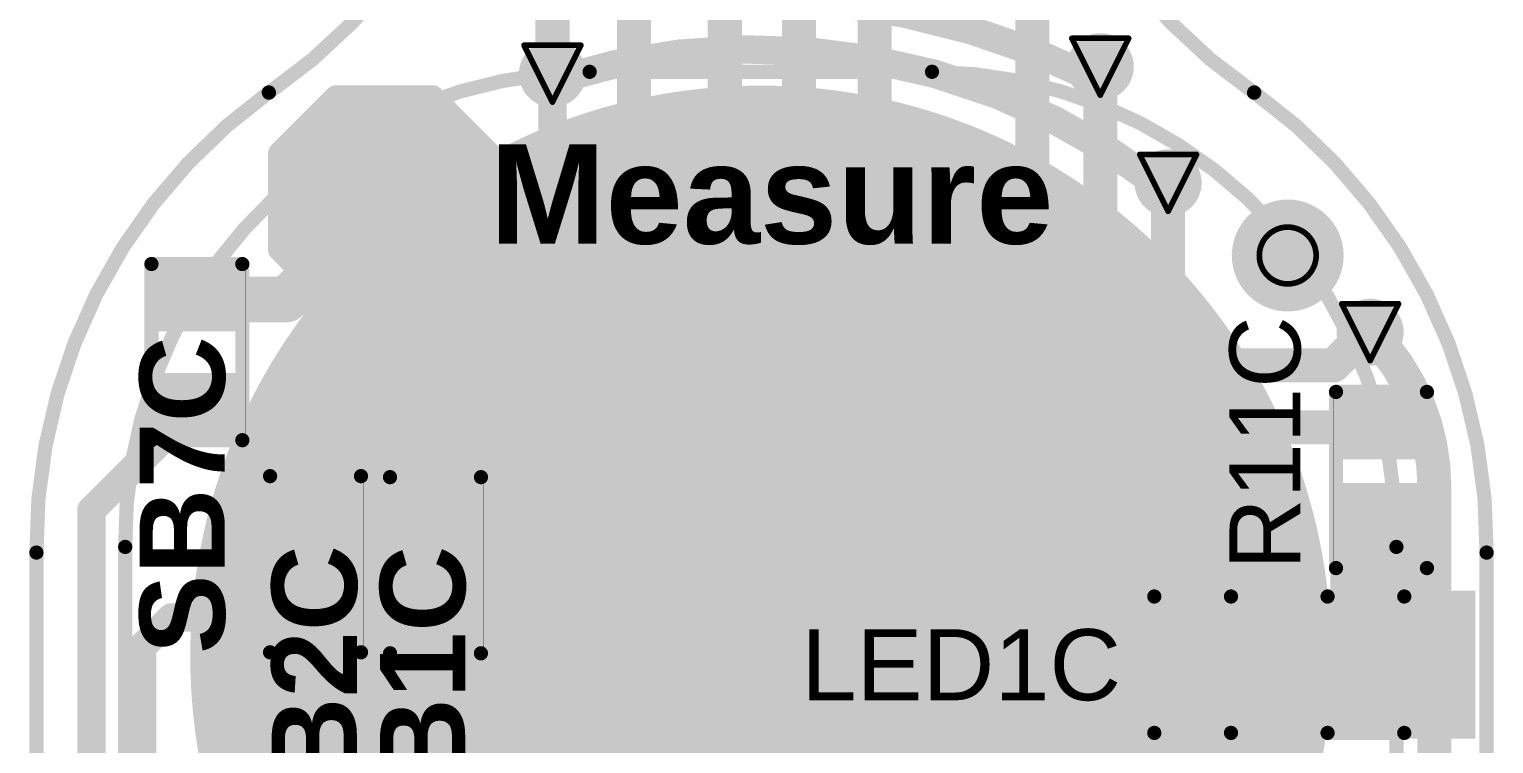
# Model space of a CAD drawing. Header units: inches. Extents: x -4.2 to 12.6, y -6.1 to 3.
# Drawn here: x -2.052 to -1.537, y -4.491 to -4.239 of the extents above; entities that cross this region are included whole.
import ezdxf

# ---------------------------------------------------------------- set-up
doc = ezdxf.new("R2010")
doc.units = ezdxf.units.IN
doc.header["$MEASUREMENT"] = 0
for name, color, linetype in [('Board Outline', 216, 'Continuous'), ('Bottom Layer', 5, 'Continuous'), ('Bottom Overlay', 54, 'Continuous'), ('Bottom Paste', 16, 'Continuous'), ('Drill Drawing', 1, 'Continuous'), ('Flex_Ribbon Bottom Coverlay', 6, 'Continuous'), ('Flex_Ribbon Top Overlay', 2, 'Continuous'), ('Pad Holes', 156, 'Continuous'), ('Top Layer', 1, 'Continuous'), ('Top Paste', 8, 'Continuous'), ('Top Solder', 216, 'Continuous'), ('Via Holes', 16, 'Continuous')]:
    doc.layers.add(name, color=color, linetype=linetype)
doc.styles.add('Arial', font='', dxfattribs={"height": 0.2})
doc.styles.add('Arial_Bold', font='', dxfattribs={"height": 0.2})
doc.styles.get('Arial').set_extended_font_data('Arial')
doc.styles.get('Arial_Bold').set_extended_font_data('Arial', bold=True)

# ---------------------------------------------------------------- blocks, each defined once
blk = doc.blocks.new('S______B______0402_61')
at = {"layer": 'Top Layer'}
for points in [[(-0.0275, -0.0125), (-0.0275, 0.0125), (-0.0095, 0.0125), (-0.0095, -0.0125)], [(0.0095, -0.0125), (0.0095, 0.0125), (0.0275, 0.0125), (0.0275, -0.0125)]]:
    blk.add_hatch(color=1, dxfattribs=at).paths.add_polyline_path(points)
at = {"layer": 'Top Paste'}
for points in [[(-0.0275, -0.0125), (-0.0275, 0.0125), (-0.0095, 0.0125), (-0.0095, -0.0125)], [(0.0095, -0.0125), (0.0095, 0.0125), (0.0275, 0.0125), (0.0275, -0.0125)]]:
    blk.add_hatch(color=8, dxfattribs=at).paths.add_polyline_path(points)
at = {"layer": 'Top Solder'}
for points in [[(-0.02967, -0.01467), (-0.02967, 0.01467), (-0.00733, 0.01467), (-0.00733, -0.01467)], [(-0.02967, -0.01467), (-0.02967, 0.01467), (-0.00733, 0.01467), (-0.00733, -0.01467)], [(0.00733, -0.01467), (0.00733, 0.01467), (0.02967, 0.01467), (0.02967, -0.01467)], [(0.00733, -0.01467), (0.00733, 0.01467), (0.02967, 0.01467), (0.02967, -0.01467)]]:
    blk.add_hatch(color=216, dxfattribs=at).paths.add_polyline_path(points)
at = {"layer": 'Flex_Ribbon Top Overlay'}
for points in [[(-0.031, 0.016, 0.005, 0.005, 0), (-0.031, -0.016, 0.005, 0.005, 0)], [(-0.031, 0.016, 0.005, 0.005, 0), (0.031, 0.016, 0.005, 0.005, 0)], [(0.031, 0.016, 0.005, 0.005, 0), (0.031, -0.016, 0.005, 0.005, 0)], [(-0.031, -0.016, 0.005, 0.005, 0), (0.031, -0.016, 0.005, 0.005, 0)], [(-0.032, -0.017, 0.000127, 0.000127, 0), (0.032, -0.017, 0.000127, 0.000127, 0)]]:
    blk.add_lwpolyline(points, format="xyseb", dxfattribs=at)
for points in [[(-0.03225, 0.016, 0.0025, 0.0025, 1), (-0.02975, 0.016, 0.0025, 0.0025, 1)], [(-0.03225, 0.016, 0.0025, 0.0025, 1), (-0.02975, 0.016, 0.0025, 0.0025, 1)], [(0.02975, 0.016, 0.0025, 0.0025, 1), (0.03225, 0.016, 0.0025, 0.0025, 1)], [(0.02975, 0.016, 0.0025, 0.0025, 1), (0.03225, 0.016, 0.0025, 0.0025, 1)], [(-0.03225, -0.016, 0.0025, 0.0025, 1), (-0.02975, -0.016, 0.0025, 0.0025, 1)], [(-0.03225, -0.016, 0.0025, 0.0025, 1), (-0.02975, -0.016, 0.0025, 0.0025, 1)], [(0.02975, -0.016, 0.0025, 0.0025, 1), (0.03225, -0.016, 0.0025, 0.0025, 1)], [(0.02975, -0.016, 0.0025, 0.0025, 1), (0.03225, -0.016, 0.0025, 0.0025, 1)], [(-0.03203, -0.017, 0.0000635, 0.0000635, 1), (-0.03197, -0.017, 0.0000635, 0.0000635, 1)], [(0.03197, -0.017, 0.0000635, 0.0000635, 1), (0.03203, -0.017, 0.0000635, 0.0000635, 1)]]:
    blk.add_lwpolyline(points, format="xyseb", close=True, dxfattribs=at)
blk = doc.blocks.new('S______B______0402_96')
at = {"layer": 'Top Layer'}
for points in [[(-0.0275, -0.0125), (-0.0275, 0.0125), (-0.0095, 0.0125), (-0.0095, -0.0125)], [(0.0095, -0.0125), (0.0095, 0.0125), (0.0275, 0.0125), (0.0275, -0.0125)]]:
    blk.add_hatch(color=1, dxfattribs=at).paths.add_polyline_path(points)
at = {"layer": 'Top Paste'}
for points in [[(-0.0275, -0.0125), (-0.0275, 0.0125), (-0.0095, 0.0125), (-0.0095, -0.0125)], [(0.0095, -0.0125), (0.0095, 0.0125), (0.0275, 0.0125), (0.0275, -0.0125)]]:
    blk.add_hatch(color=8, dxfattribs=at).paths.add_polyline_path(points)
at = {"layer": 'Top Solder'}
for points in [[(-0.02967, -0.01467), (-0.02967, 0.01467), (-0.00733, 0.01467), (-0.00733, -0.01467)], [(-0.02967, -0.01467), (-0.02967, 0.01467), (-0.00733, 0.01467), (-0.00733, -0.01467)], [(0.00733, -0.01467), (0.00733, 0.01467), (0.02967, 0.01467), (0.02967, -0.01467)], [(0.00733, -0.01467), (0.00733, 0.01467), (0.02967, 0.01467), (0.02967, -0.01467)]]:
    blk.add_hatch(color=216, dxfattribs=at).paths.add_polyline_path(points)
at = {"layer": 'Flex_Ribbon Top Overlay'}
for points in [[(-0.031, 0.016, 0.005, 0.005, 0), (-0.031, -0.016, 0.005, 0.005, 0)], [(-0.031, 0.016, 0.005, 0.005, 0), (0.031, 0.016, 0.005, 0.005, 0)], [(0.031, 0.016, 0.005, 0.005, 0), (0.031, -0.016, 0.005, 0.005, 0)], [(-0.031, -0.016, 0.005, 0.005, 0), (0.031, -0.016, 0.005, 0.005, 0)], [(-0.032, -0.017, 0.000127, 0.000127, 0), (0.032, -0.017, 0.000127, 0.000127, 0)]]:
    blk.add_lwpolyline(points, format="xyseb", dxfattribs=at)
for points in [[(-0.03225, 0.016, 0.0025, 0.0025, 1), (-0.02975, 0.016, 0.0025, 0.0025, 1)], [(-0.03225, 0.016, 0.0025, 0.0025, 1), (-0.02975, 0.016, 0.0025, 0.0025, 1)], [(0.02975, 0.016, 0.0025, 0.0025, 1), (0.03225, 0.016, 0.0025, 0.0025, 1)], [(0.02975, 0.016, 0.0025, 0.0025, 1), (0.03225, 0.016, 0.0025, 0.0025, 1)], [(-0.03225, -0.016, 0.0025, 0.0025, 1), (-0.02975, -0.016, 0.0025, 0.0025, 1)], [(-0.03225, -0.016, 0.0025, 0.0025, 1), (-0.02975, -0.016, 0.0025, 0.0025, 1)], [(0.02975, -0.016, 0.0025, 0.0025, 1), (0.03225, -0.016, 0.0025, 0.0025, 1)], [(0.02975, -0.016, 0.0025, 0.0025, 1), (0.03225, -0.016, 0.0025, 0.0025, 1)], [(-0.03203, -0.017, 0.0000635, 0.0000635, 1), (-0.03197, -0.017, 0.0000635, 0.0000635, 1)], [(0.03197, -0.017, 0.0000635, 0.0000635, 1), (0.03203, -0.017, 0.0000635, 0.0000635, 1)]]:
    blk.add_lwpolyline(points, format="xyseb", close=True, dxfattribs=at)
blk = doc.blocks.new('S______B______0402_103')
at = {"layer": 'Top Layer'}
for points in [[(-0.0275, -0.0125), (-0.0275, 0.0125), (-0.0095, 0.0125), (-0.0095, -0.0125)], [(0.0095, -0.0125), (0.0095, 0.0125), (0.0275, 0.0125), (0.0275, -0.0125)]]:
    blk.add_hatch(color=1, dxfattribs=at).paths.add_polyline_path(points)
at = {"layer": 'Top Paste'}
for points in [[(-0.0275, -0.0125), (-0.0275, 0.0125), (-0.0095, 0.0125), (-0.0095, -0.0125)], [(0.0095, -0.0125), (0.0095, 0.0125), (0.0275, 0.0125), (0.0275, -0.0125)]]:
    blk.add_hatch(color=8, dxfattribs=at).paths.add_polyline_path(points)
at = {"layer": 'Top Solder'}
for points in [[(-0.02967, -0.01467), (-0.02967, 0.01467), (-0.00733, 0.01467), (-0.00733, -0.01467)], [(-0.02967, -0.01467), (-0.02967, 0.01467), (-0.00733, 0.01467), (-0.00733, -0.01467)], [(0.00733, -0.01467), (0.00733, 0.01467), (0.02967, 0.01467), (0.02967, -0.01467)], [(0.00733, -0.01467), (0.00733, 0.01467), (0.02967, 0.01467), (0.02967, -0.01467)]]:
    blk.add_hatch(color=216, dxfattribs=at).paths.add_polyline_path(points)
at = {"layer": 'Flex_Ribbon Top Overlay'}
for points in [[(-0.031, 0.016, 0.005, 0.005, 0), (-0.031, -0.016, 0.005, 0.005, 0)], [(-0.031, 0.016, 0.005, 0.005, 0), (0.031, 0.016, 0.005, 0.005, 0)], [(0.031, 0.016, 0.005, 0.005, 0), (0.031, -0.016, 0.005, 0.005, 0)], [(-0.031, -0.016, 0.005, 0.005, 0), (0.031, -0.016, 0.005, 0.005, 0)], [(-0.032, -0.017, 0.000127, 0.000127, 0), (0.032, -0.017, 0.000127, 0.000127, 0)]]:
    blk.add_lwpolyline(points, format="xyseb", dxfattribs=at)
for points in [[(-0.03225, 0.016, 0.0025, 0.0025, 1), (-0.02975, 0.016, 0.0025, 0.0025, 1)], [(-0.03225, 0.016, 0.0025, 0.0025, 1), (-0.02975, 0.016, 0.0025, 0.0025, 1)], [(0.02975, 0.016, 0.0025, 0.0025, 1), (0.03225, 0.016, 0.0025, 0.0025, 1)], [(0.02975, 0.016, 0.0025, 0.0025, 1), (0.03225, 0.016, 0.0025, 0.0025, 1)], [(-0.03225, -0.016, 0.0025, 0.0025, 1), (-0.02975, -0.016, 0.0025, 0.0025, 1)], [(-0.03225, -0.016, 0.0025, 0.0025, 1), (-0.02975, -0.016, 0.0025, 0.0025, 1)], [(0.02975, -0.016, 0.0025, 0.0025, 1), (0.03225, -0.016, 0.0025, 0.0025, 1)], [(0.02975, -0.016, 0.0025, 0.0025, 1), (0.03225, -0.016, 0.0025, 0.0025, 1)], [(-0.03203, -0.017, 0.0000635, 0.0000635, 1), (-0.03197, -0.017, 0.0000635, 0.0000635, 1)], [(0.03197, -0.017, 0.0000635, 0.0000635, 1), (0.03203, -0.017, 0.0000635, 0.0000635, 1)]]:
    blk.add_lwpolyline(points, format="xyseb", close=True, dxfattribs=at)
blk = doc.blocks.new('R___0402_110')
at = {"layer": 'Top Layer'}
for points in [[(-0.0275, -0.0125), (-0.0275, 0.0125), (-0.0095, 0.0125), (-0.0095, -0.0125)], [(0.0095, -0.0125), (0.0095, 0.0125), (0.0275, 0.0125), (0.0275, -0.0125)]]:
    blk.add_hatch(color=1, dxfattribs=at).paths.add_polyline_path(points)
at = {"layer": 'Top Paste'}
for points in [[(-0.0275, -0.0125), (-0.0275, 0.0125), (-0.0095, 0.0125), (-0.0095, -0.0125)], [(0.0095, -0.0125), (0.0095, 0.0125), (0.0275, 0.0125), (0.0275, -0.0125)]]:
    blk.add_hatch(color=8, dxfattribs=at).paths.add_polyline_path(points)
at = {"layer": 'Top Solder'}
for points in [[(-0.02967, -0.01467), (-0.02967, 0.01467), (-0.00733, 0.01467), (-0.00733, -0.01467)], [(-0.02967, -0.01467), (-0.02967, 0.01467), (-0.00733, 0.01467), (-0.00733, -0.01467)], [(0.00733, -0.01467), (0.00733, 0.01467), (0.02967, 0.01467), (0.02967, -0.01467)], [(0.00733, -0.01467), (0.00733, 0.01467), (0.02967, 0.01467), (0.02967, -0.01467)]]:
    blk.add_hatch(color=216, dxfattribs=at).paths.add_polyline_path(points)
at = {"layer": 'Flex_Ribbon Top Overlay'}
for points in [[(-0.031, -0.016, 0.005, 0.005, 0), (-0.031, 0.016, 0.005, 0.005, 0)], [(0.031, 0.016, 0.005, 0.005, 0), (-0.031, 0.016, 0.005, 0.005, 0)], [(0.031, -0.016, 0.005, 0.005, 0), (0.031, 0.016, 0.005, 0.005, 0)], [(0.031, -0.016, 0.005, 0.005, 0), (-0.031, -0.016, 0.005, 0.005, 0)], [(0.032, -0.017, 0.000127, 0.000127, 0), (-0.032, -0.017, 0.000127, 0.000127, 0)]]:
    blk.add_lwpolyline(points, format="xyseb", dxfattribs=at)
for points in [[(-0.03225, 0.016, 0.0025, 0.0025, 1), (-0.02975, 0.016, 0.0025, 0.0025, 1)], [(-0.03225, 0.016, 0.0025, 0.0025, 1), (-0.02975, 0.016, 0.0025, 0.0025, 1)], [(0.02975, 0.016, 0.0025, 0.0025, 1), (0.03225, 0.016, 0.0025, 0.0025, 1)], [(0.02975, 0.016, 0.0025, 0.0025, 1), (0.03225, 0.016, 0.0025, 0.0025, 1)], [(-0.03225, -0.016, 0.0025, 0.0025, 1), (-0.02975, -0.016, 0.0025, 0.0025, 1)], [(-0.03225, -0.016, 0.0025, 0.0025, 1), (-0.02975, -0.016, 0.0025, 0.0025, 1)], [(0.02975, -0.016, 0.0025, 0.0025, 1), (0.03225, -0.016, 0.0025, 0.0025, 1)], [(0.02975, -0.016, 0.0025, 0.0025, 1), (0.03225, -0.016, 0.0025, 0.0025, 1)], [(-0.03203, -0.017, 0.0000635, 0.0000635, 1), (-0.03197, -0.017, 0.0000635, 0.0000635, 1)], [(0.03197, -0.017, 0.0000635, 0.0000635, 1), (0.03203, -0.017, 0.0000635, 0.0000635, 1)]]:
    blk.add_lwpolyline(points, format="xyseb", close=True, dxfattribs=at)
blk = doc.blocks.new('T__________187')
at = {"layer": 'Top Layer'}
blk.add_hatch(color=1, dxfattribs=at).paths.add_polyline_path([(0.015, 0.03), (-0.015, 0.03), (-0.03, 0.015), (-0.03, -0.015), (-0.015, -0.03), (0.015, -0.03), (0.03, -0.015), (0.03, 0.015)])
at = {"layer": 'Top Paste'}
blk.add_hatch(color=8, dxfattribs=at).paths.add_polyline_path([(0.015, 0.03), (-0.015, 0.03), (-0.03, 0.015), (-0.03, -0.015), (-0.015, -0.03), (0.015, -0.03), (0.03, -0.015), (0.03, 0.015)])
at = {"layer": 'Top Solder'}
blk.add_hatch(color=216, dxfattribs=at).paths.add_polyline_path([(0.017, 0.034), (-0.017, 0.034), (-0.034, 0.017), (-0.034, -0.017), (-0.017, -0.034), (0.017, -0.034), (0.034, -0.017), (0.034, 0.017)])
blk.add_hatch(color=216, dxfattribs=at).paths.add_polyline_path([(0.017, 0.034), (-0.017, 0.034), (-0.034, 0.017), (-0.034, -0.017), (-0.017, -0.034), (0.017, -0.034), (0.034, -0.017), (0.034, 0.017)])
at = {"layer": 'Flex_Ribbon Top Overlay'}
for points in [[(-0.017, 0.037, 0.00787, 0.00787, 0), (-0.037, 0.017, 0.00787, 0.00787, 0)], [(0.017, 0.037, 0.00787, 0.00787, 0), (-0.017, 0.037, 0.00787, 0.00787, 0)], [(0.017, 0.037, 0.00787, 0.00787, 0), (-0.017, 0.037, 0.00787, 0.00787, 0)], [(0.037, 0.017, 0.00787, 0.00787, 0), (0.017, 0.037, 0.00787, 0.00787, 0)], [(-0.037, 0.017, 0.00787, 0.00787, 0), (-0.037, -0.017, 0.00787, 0.00787, 0)], [(0.037, 0.017, 0.00787, 0.00787, 0), (0.037, -0.017, 0.00787, 0.00787, 0)], [(-0.017, -0.037, 0.00787, 0.00787, 0), (-0.037, -0.017, 0.00787, 0.00787, 0)], [(0.037, -0.017, 0.00787, 0.00787, 0), (0.017, -0.037, 0.00787, 0.00787, 0)], [(0.017, -0.037, 0.00787, 0.00787, 0), (-0.017, -0.037, 0.00787, 0.00787, 0)], [(0.017, -0.037, 0.00787, 0.00787, 0), (-0.017, -0.037, 0.00787, 0.00787, 0)]]:
    blk.add_lwpolyline(points, format="xyseb", dxfattribs=at)
for points in [[(-0.01897, 0.037, 0.00394, 0.00394, 1), (-0.01503, 0.037, 0.00394, 0.00394, 1)], [(-0.01897, 0.037, 0.00394, 0.00394, 1), (-0.01503, 0.037, 0.00394, 0.00394, 1)], [(-0.01897, 0.037, 0.00394, 0.00394, 1), (-0.01503, 0.037, 0.00394, 0.00394, 1)], [(0.01503, 0.037, 0.00394, 0.00394, 1), (0.01897, 0.037, 0.00394, 0.00394, 1)], [(0.01503, 0.037, 0.00394, 0.00394, 1), (0.01897, 0.037, 0.00394, 0.00394, 1)], [(0.01503, 0.037, 0.00394, 0.00394, 1), (0.01897, 0.037, 0.00394, 0.00394, 1)], [(-0.03897, 0.017, 0.00394, 0.00394, 1), (-0.03503, 0.017, 0.00394, 0.00394, 1)], [(-0.03897, 0.017, 0.00394, 0.00394, 1), (-0.03503, 0.017, 0.00394, 0.00394, 1)], [(0.03503, 0.017, 0.00394, 0.00394, 1), (0.03897, 0.017, 0.00394, 0.00394, 1)], [(0.03503, 0.017, 0.00394, 0.00394, 1), (0.03897, 0.017, 0.00394, 0.00394, 1)], [(-0.03897, -0.017, 0.00394, 0.00394, 1), (-0.03503, -0.017, 0.00394, 0.00394, 1)], [(-0.03897, -0.017, 0.00394, 0.00394, 1), (-0.03503, -0.017, 0.00394, 0.00394, 1)], [(0.03503, -0.017, 0.00394, 0.00394, 1), (0.03897, -0.017, 0.00394, 0.00394, 1)], [(0.03503, -0.017, 0.00394, 0.00394, 1), (0.03897, -0.017, 0.00394, 0.00394, 1)], [(-0.01897, -0.037, 0.00394, 0.00394, 1), (-0.01503, -0.037, 0.00394, 0.00394, 1)], [(-0.01897, -0.037, 0.00394, 0.00394, 1), (-0.01503, -0.037, 0.00394, 0.00394, 1)], [(-0.01897, -0.037, 0.00394, 0.00394, 1), (-0.01503, -0.037, 0.00394, 0.00394, 1)], [(0.01503, -0.037, 0.00394, 0.00394, 1), (0.01897, -0.037, 0.00394, 0.00394, 1)], [(0.01503, -0.037, 0.00394, 0.00394, 1), (0.01897, -0.037, 0.00394, 0.00394, 1)], [(0.01503, -0.037, 0.00394, 0.00394, 1), (0.01897, -0.037, 0.00394, 0.00394, 1)]]:
    blk.add_lwpolyline(points, format="xyseb", close=True, dxfattribs=at)
blk = doc.blocks.new('_EMG________B_201')
at = {"layer": 'Bottom Layer'}
h = blk.add_hatch(color=5, dxfattribs=at)
edge = h.paths.add_edge_path()
edge.add_arc((0, 0.3932), 0.19685, 0, 360)
at = {"layer": 'Bottom Paste'}
h = blk.add_hatch(color=16, dxfattribs=at)
edge = h.paths.add_edge_path()
edge.add_arc((0, 0.3932), 0.19685, 0, 360)
at = {"layer": 'Flex_Ribbon Bottom Coverlay'}
h = blk.add_hatch(color=6, dxfattribs=at)
edge = h.paths.add_edge_path()
edge.add_arc((0, 0.3932), 0.20085, 0, 360)
h = blk.add_hatch(color=6, dxfattribs=at)
edge = h.paths.add_edge_path()
edge.add_arc((0, 0.3932), 0.20085, 0, 360)
at = {"layer": 'Bottom Overlay'}
for points in [[(-0.22375, 0.43172, 0.005, 0.005, -0.414214), (-0.06026, 0.59892, 0.005, 0.005, 0)], [(-0.06026, 0.59892, 0.005, 0.005, 0), (0.06026, 0.59892, 0.005, 0.005, 0)], [(0.06026, 0.59892, 0.005, 0.005, -0.414214), (0.22375, 0.43172, 0.005, 0.005, 0)], [(-0.22375, -0.43172, 0.005, 0.005, 0), (-0.22375, 0.43172, 0.005, 0.005, 0)], [(0.22375, -0.43172, 0.005, 0.005, 0), (0.22375, 0.43172, 0.005, 0.005, 0)]]:
    blk.add_lwpolyline(points, format="xyseb", dxfattribs=at)
for points in [[(-0.06151, 0.59892, 0.0025, 0.0025, 1), (-0.05901, 0.59892, 0.0025, 0.0025, 1)], [(-0.06151, 0.59892, 0.0025, 0.0025, 1), (-0.05901, 0.59892, 0.0025, 0.0025, 1)], [(0.05901, 0.59892, 0.0025, 0.0025, 1), (0.06151, 0.59892, 0.0025, 0.0025, 1)], [(0.05901, 0.59892, 0.0025, 0.0025, 1), (0.06151, 0.59892, 0.0025, 0.0025, 1)], [(-0.225, 0.43172, 0.0025, 0.0025, 1), (-0.2225, 0.43172, 0.0025, 0.0025, 1)], [(-0.225, 0.43172, 0.0025, 0.0025, 1), (-0.2225, 0.43172, 0.0025, 0.0025, 1)], [(0.2225, 0.43172, 0.0025, 0.0025, 1), (0.225, 0.43172, 0.0025, 0.0025, 1)], [(0.2225, 0.43172, 0.0025, 0.0025, 1), (0.225, 0.43172, 0.0025, 0.0025, 1)]]:
    blk.add_lwpolyline(points, format="xyseb", close=True, dxfattribs=at)
blk = doc.blocks.new('LED_0603_208')
at = {"layer": 'Flex_Ribbon Top Overlay'}
blk.add_hatch(color=2, dxfattribs=at).paths.add_polyline_path([(0.044, -0.026), (0.069, -0.026), (0.069, 0.026), (0.044, 0.026)])
at = {"layer": 'Top Layer'}
for points in [[(-0.03937, 0.01969), (-0.01969, 0.01969), (-0.01969, -0.01969), (-0.03937, -0.01969)], [(0.01969, 0.01969), (0.03937, 0.01969), (0.03937, -0.01969), (0.01969, -0.01969)]]:
    blk.add_hatch(color=1, dxfattribs=at).paths.add_polyline_path(points)
at = {"layer": 'Top Paste'}
for points in [[(-0.03937, 0.01969), (-0.01969, 0.01969), (-0.01969, -0.01969), (-0.03937, -0.01969)], [(0.01969, 0.01969), (0.03937, 0.01969), (0.03937, -0.01969), (0.01969, -0.01969)]]:
    blk.add_hatch(color=8, dxfattribs=at).paths.add_polyline_path(points)
at = {"layer": 'Top Solder'}
for points in [[(-0.04337, 0.02369), (-0.01569, 0.02369), (-0.01569, -0.02369), (-0.04337, -0.02369)], [(-0.04337, 0.02369), (-0.01569, 0.02369), (-0.01569, -0.02369), (-0.04337, -0.02369)], [(0.01569, 0.02369), (0.04337, 0.02369), (0.04337, -0.02369), (0.01569, -0.02369)], [(0.01569, 0.02369), (0.04337, 0.02369), (0.04337, -0.02369), (0.01569, -0.02369)]]:
    blk.add_hatch(color=216, dxfattribs=at).paths.add_polyline_path(points)
at = {"layer": 'Flex_Ribbon Top Overlay'}
for points in [[(-0.044, 0.024, 0.005, 0.005, 0), (-0.017, 0.024, 0.005, 0.005, 0)], [(-0.044, -0.024, 0.005, 0.005, 0), (-0.044, 0.024, 0.005, 0.005, 0)], [(0.017, 0.024, 0.005, 0.005, 0), (0.044, 0.024, 0.005, 0.005, 0)], [(0.044, -0.024, 0.005, 0.005, 0), (0.044, 0.024, 0.005, 0.005, 0)], [(-0.044, -0.024, 0.005, 0.005, 0), (-0.017, -0.024, 0.005, 0.005, 0)], [(0.017, -0.024, 0.005, 0.005, 0), (0.044, -0.024, 0.005, 0.005, 0)]]:
    blk.add_lwpolyline(points, format="xyseb", dxfattribs=at)
for points in [[(-0.04525, 0.024, 0.0025, 0.0025, 1), (-0.04275, 0.024, 0.0025, 0.0025, 1)], [(-0.04525, 0.024, 0.0025, 0.0025, 1), (-0.04275, 0.024, 0.0025, 0.0025, 1)], [(-0.01825, 0.024, 0.0025, 0.0025, 1), (-0.01575, 0.024, 0.0025, 0.0025, 1)], [(0.01575, 0.024, 0.0025, 0.0025, 1), (0.01825, 0.024, 0.0025, 0.0025, 1)], [(0.04275, 0.024, 0.0025, 0.0025, 1), (0.04525, 0.024, 0.0025, 0.0025, 1)], [(0.04275, 0.024, 0.0025, 0.0025, 1), (0.04525, 0.024, 0.0025, 0.0025, 1)], [(-0.04525, -0.024, 0.0025, 0.0025, 1), (-0.04275, -0.024, 0.0025, 0.0025, 1)], [(-0.04525, -0.024, 0.0025, 0.0025, 1), (-0.04275, -0.024, 0.0025, 0.0025, 1)], [(-0.01825, -0.024, 0.0025, 0.0025, 1), (-0.01575, -0.024, 0.0025, 0.0025, 1)], [(0.01575, -0.024, 0.0025, 0.0025, 1), (0.01825, -0.024, 0.0025, 0.0025, 1)], [(0.04275, -0.024, 0.0025, 0.0025, 1), (0.04525, -0.024, 0.0025, 0.0025, 1)], [(0.04275, -0.024, 0.0025, 0.0025, 1), (0.04525, -0.024, 0.0025, 0.0025, 1)]]:
    blk.add_lwpolyline(points, format="xyseb", close=True, dxfattribs=at)

msp = doc.modelspace()

# ---------------------------------------------------------------- hatches: boundary and pattern name
at = {"layer": 'Bottom Layer'}
h = msp.add_hatch(color=5, dxfattribs=at)
edge = h.paths.add_edge_path()
edge.add_arc((-1.67512, -4.25235), 0.01181, 0, 360)
h = msp.add_hatch(color=5, dxfattribs=at)
edge = h.paths.add_edge_path()
edge.add_arc((-1.86796, -4.25479), 0.01181, 0, 360)
h = msp.add_hatch(color=5, dxfattribs=at)
edge = h.paths.add_edge_path()
edge.add_arc((-1.65124, -4.29323), 0.01181, 0, 360)
h = msp.add_hatch(color=5, dxfattribs=at)
edge = h.paths.add_edge_path()
edge.add_arc((-1.58013, -4.34578), 0.01181, 0, 360)
at = {"layer": 'Flex_Ribbon Bottom Coverlay'}
h = msp.add_hatch(color=6, dxfattribs=at)
edge = h.paths.add_edge_path()
edge.add_arc((-1.60913, -4.31878), 0.004, 0, 360)
h = msp.add_hatch(color=6, dxfattribs=at)
edge = h.paths.add_edge_path()
edge.add_arc((-1.60913, -4.31878), 0.004, 0, 360)
at = {"layer": 'Pad Holes'}
h = msp.add_hatch(color=7, dxfattribs=at)
edge = h.paths.add_edge_path()
edge.add_arc((-1.60913, -4.31878), 0.01969, 0, 360)
at = {"layer": 'Top Layer'}
h = msp.add_hatch(color=1, dxfattribs=at)
edge = h.paths.add_edge_path()
edge.add_arc((-1.67512, -4.25235), 0.01181, 0, 360)
h = msp.add_hatch(color=1, dxfattribs=at)
edge = h.paths.add_edge_path()
edge.add_arc((-1.86796, -4.25479), 0.01181, 0, 360)
h = msp.add_hatch(color=1, dxfattribs=at)
edge = h.paths.add_edge_path()
edge.add_arc((-1.65124, -4.29323), 0.01181, 0, 360)
h = msp.add_hatch(color=1, dxfattribs=at)
edge = h.paths.add_edge_path()
edge.add_arc((-1.58013, -4.34578), 0.01181, 0, 360)
for points in [[(-1.96386, -4.41828), (-1.89663, -4.41828), (-1.89663, -4.39992), (-1.96386, -4.39992)], [(-1.59411, -4.48678), (-1.56311, -4.48678), (-1.56311, -4.39878), (-1.59411, -4.39878)], [(-1.66513, -4.58478), (-1.63113, -4.58478), (-1.63113, -4.44278), (-1.66513, -4.44278)]]:
    msp.add_hatch(color=1, dxfattribs=at).paths.add_polyline_path(points)
at = {"layer": 'Top Solder'}
h = msp.add_hatch(color=216, dxfattribs=at)
edge = h.paths.add_edge_path()
edge.add_arc((-1.60913, -4.31878), 0.004, 0, 360)
h = msp.add_hatch(color=216, dxfattribs=at)
edge = h.paths.add_edge_path()
edge.add_arc((-1.60913, -4.31878), 0.004, 0, 360)
at = {"layer": 'Via Holes'}
h = msp.add_hatch(color=7, dxfattribs=at)
edge = h.paths.add_edge_path()
edge.add_arc((-1.67512, -4.25235), 0.00591, 0, 360)
h = msp.add_hatch(color=7, dxfattribs=at)
edge = h.paths.add_edge_path()
edge.add_arc((-1.86796, -4.25479), 0.00591, 0, 360)
h = msp.add_hatch(color=7, dxfattribs=at)
edge = h.paths.add_edge_path()
edge.add_arc((-1.65124, -4.29323), 0.00591, 0, 360)
h = msp.add_hatch(color=7, dxfattribs=at)
edge = h.paths.add_edge_path()
edge.add_arc((-1.58013, -4.34578), 0.00591, 0, 360)

# ---------------------------------------------------------------- linework, layer by layer
at = {"layer": 'Board Outline'}
for points in [[(-1.88238, -4.09701, 0.005, 0.005, -0.250069), (-1.96776, -4.26147, 0.005, 0.005, 0)], [(-1.62099, -4.26147, 0.005, 0.005, -0.250069), (-1.70637, -4.09701, 0.005, 0.005, 0)], [(-2.04961, -4.42332, 0.005, 0.005, -0.244175), (-1.96781, -4.26139, 0.005, 0.005, 0)], [(-1.62093, -4.26139, 0.005, 0.005, -0.244175), (-1.53913, -4.42333, 0.005, 0.005, 0)], [(-2.04962, -5.28378, 0.005, 0.005, 0), (-2.04961, -4.42332, 0.005, 0.005, 0)], [(-1.53913, -4.42332, 0.005, 0.005, 0), (-1.53913, -5.28379, 0.005, 0.005, 0)]]:
    msp.add_lwpolyline(points, format="xyseb", dxfattribs=at)
for points in [[(-1.96906, -4.26139, 0.0025, 0.0025, 1), (-1.96656, -4.26139, 0.0025, 0.0025, 1)], [(-1.96901, -4.26147, 0.0025, 0.0025, 1), (-1.96651, -4.26147, 0.0025, 0.0025, 1)], [(-1.62224, -4.26147, 0.0025, 0.0025, 1), (-1.61974, -4.26147, 0.0025, 0.0025, 1)], [(-1.62218, -4.26139, 0.0025, 0.0025, 1), (-1.61968, -4.26139, 0.0025, 0.0025, 1)], [(-2.05086, -4.42332, 0.0025, 0.0025, 1), (-2.04836, -4.42332, 0.0025, 0.0025, 1)], [(-2.05086, -4.42332, 0.0025, 0.0025, 1), (-2.04836, -4.42332, 0.0025, 0.0025, 1)], [(-1.54038, -4.42332, 0.0025, 0.0025, 1), (-1.53788, -4.42332, 0.0025, 0.0025, 1)], [(-1.54038, -4.42333, 0.0025, 0.0025, 1), (-1.53788, -4.42333, 0.0025, 0.0025, 1)]]:
    msp.add_lwpolyline(points, format="xyseb", close=True, dxfattribs=at)
at = {"layer": 'Bottom Layer'}
for points in [[(-1.83846, -4.23122, 0.01, 0.01, -0.153831), (-1.67667, -4.25681, 0.01, 0.01, 0)], [(-1.86749, -4.2572, 0.01, 0.01, -0.246288), (-1.65284, -4.2953, 0.01, 0.01, 0)], [(-1.58013, -4.34578, 0.012, 0.012, -0.198912), (-1.5575, -4.40042, 0.012, 0.012, 0)], [(-1.5575, -4.50369, 0.012, 0.012, 0), (-1.5575, -4.40042, 0.012, 0.012, 0)], [(-1.79462, -4.45985, 0.022, 0.022, 0), (-1.74869, -4.50578, 0.022, 0.022, 0)]]:
    msp.add_lwpolyline(points, format="xyseb", dxfattribs=at)
for points in [[(-1.86999, -4.2572, 0.005, 0.005, 1), (-1.86499, -4.2572, 0.005, 0.005, 1)], [(-1.67917, -4.25681, 0.005, 0.005, 1), (-1.67417, -4.25681, 0.005, 0.005, 1)], [(-1.65534, -4.2953, 0.005, 0.005, 1), (-1.65034, -4.2953, 0.005, 0.005, 1)], [(-1.58313, -4.34578, 0.006, 0.006, 1), (-1.57713, -4.34578, 0.006, 0.006, 1)], [(-1.5605, -4.40042, 0.006, 0.006, 1), (-1.5545, -4.40042, 0.006, 0.006, 1)], [(-1.5605, -4.40042, 0.006, 0.006, 1), (-1.5545, -4.40042, 0.006, 0.006, 1)], [(-1.80012, -4.45985, 0.011, 0.011, 1), (-1.78912, -4.45985, 0.011, 0.011, 1)]]:
    msp.add_lwpolyline(points, format="xyseb", close=True, dxfattribs=at)
at = {"layer": 'Drill Drawing'}
for points in [[(-1.68512, -4.24235, 0.002, 0.002, 0), (-1.66512, -4.24235, 0.002, 0.002, 0)], [(-1.68512, -4.24235, 0.002, 0.002, 0), (-1.67512, -4.26235, 0.002, 0.002, 0)], [(-1.67512, -4.26235, 0.002, 0.002, 0), (-1.66512, -4.24235, 0.002, 0.002, 0)], [(-1.87796, -4.24479, 0.002, 0.002, 0), (-1.85796, -4.24479, 0.002, 0.002, 0)], [(-1.87796, -4.24479, 0.002, 0.002, 0), (-1.86796, -4.26479, 0.002, 0.002, 0)], [(-1.86796, -4.26479, 0.002, 0.002, 0), (-1.85796, -4.24479, 0.002, 0.002, 0)], [(-1.66124, -4.28323, 0.002, 0.002, 0), (-1.64124, -4.28323, 0.002, 0.002, 0)], [(-1.66124, -4.28323, 0.002, 0.002, 0), (-1.65124, -4.30323, 0.002, 0.002, 0)], [(-1.65124, -4.30323, 0.002, 0.002, 0), (-1.64124, -4.28323, 0.002, 0.002, 0)], [(-1.59013, -4.33578, 0.002, 0.002, 0), (-1.57013, -4.33578, 0.002, 0.002, 0)], [(-1.59013, -4.33578, 0.002, 0.002, 0), (-1.58013, -4.35578, 0.002, 0.002, 0)], [(-1.58013, -4.35578, 0.002, 0.002, 0), (-1.57013, -4.33578, 0.002, 0.002, 0)]]:
    msp.add_lwpolyline(points, format="xyseb", dxfattribs=at)
for points in [[(-1.68562, -4.24235, 0.001, 0.001, 1), (-1.68462, -4.24235, 0.001, 0.001, 1)], [(-1.68562, -4.24235, 0.001, 0.001, 1), (-1.68462, -4.24235, 0.001, 0.001, 1)], [(-1.66562, -4.24235, 0.001, 0.001, 1), (-1.66462, -4.24235, 0.001, 0.001, 1)], [(-1.66562, -4.24235, 0.001, 0.001, 1), (-1.66462, -4.24235, 0.001, 0.001, 1)], [(-1.87846, -4.24479, 0.001, 0.001, 1), (-1.87746, -4.24479, 0.001, 0.001, 1)], [(-1.87846, -4.24479, 0.001, 0.001, 1), (-1.87746, -4.24479, 0.001, 0.001, 1)], [(-1.85846, -4.24479, 0.001, 0.001, 1), (-1.85746, -4.24479, 0.001, 0.001, 1)], [(-1.85846, -4.24479, 0.001, 0.001, 1), (-1.85746, -4.24479, 0.001, 0.001, 1)], [(-1.67562, -4.26235, 0.001, 0.001, 1), (-1.67462, -4.26235, 0.001, 0.001, 1)], [(-1.67562, -4.26235, 0.001, 0.001, 1), (-1.67462, -4.26235, 0.001, 0.001, 1)], [(-1.86846, -4.26479, 0.001, 0.001, 1), (-1.86746, -4.26479, 0.001, 0.001, 1)], [(-1.86846, -4.26479, 0.001, 0.001, 1), (-1.86746, -4.26479, 0.001, 0.001, 1)], [(-1.66174, -4.28323, 0.001, 0.001, 1), (-1.66074, -4.28323, 0.001, 0.001, 1)], [(-1.66174, -4.28323, 0.001, 0.001, 1), (-1.66074, -4.28323, 0.001, 0.001, 1)], [(-1.64174, -4.28323, 0.001, 0.001, 1), (-1.64074, -4.28323, 0.001, 0.001, 1)], [(-1.64174, -4.28323, 0.001, 0.001, 1), (-1.64074, -4.28323, 0.001, 0.001, 1)], [(-1.65174, -4.30323, 0.001, 0.001, 1), (-1.65074, -4.30323, 0.001, 0.001, 1)], [(-1.65174, -4.30323, 0.001, 0.001, 1), (-1.65074, -4.30323, 0.001, 0.001, 1)], [(-1.59913, -4.31878, 0.002, 0.002, 1), (-1.61913, -4.31878, 0.002, 0.002, 1)], [(-1.61963, -4.31878, 0.001, 0.001, 1), (-1.61863, -4.31878, 0.001, 0.001, 1)], [(-1.59963, -4.31878, 0.001, 0.001, 1), (-1.59863, -4.31878, 0.001, 0.001, 1)], [(-1.59063, -4.33578, 0.001, 0.001, 1), (-1.58963, -4.33578, 0.001, 0.001, 1)], [(-1.59063, -4.33578, 0.001, 0.001, 1), (-1.58963, -4.33578, 0.001, 0.001, 1)], [(-1.57063, -4.33578, 0.001, 0.001, 1), (-1.56963, -4.33578, 0.001, 0.001, 1)], [(-1.57063, -4.33578, 0.001, 0.001, 1), (-1.56963, -4.33578, 0.001, 0.001, 1)], [(-1.58063, -4.35578, 0.001, 0.001, 1), (-1.57963, -4.35578, 0.001, 0.001, 1)], [(-1.58063, -4.35578, 0.001, 0.001, 1), (-1.57963, -4.35578, 0.001, 0.001, 1)]]:
    msp.add_lwpolyline(points, format="xyseb", close=True, dxfattribs=at)
at = {"layer": 'Top Layer'}
for points in [[(-1.75456, -4.4667, 0.012, 0.012, 0), (-1.75456, -3.37222, 0.012, 0.012, 0)], [(-1.78121, -4.4619, 0.012, 0.012, 0), (-1.78121, -3.37234, 0.012, 0.012, 0)], [(-1.80728, -4.38707, 0.012, 0.012, 0), (-1.80728, -4.20288, 0.012, 0.012, 0)], [(-1.83924, -4.3728, 0.012, 0.012, 0), (-1.83924, -4.226, 0.012, 0.012, 0)], [(-1.69906, -4.3682, 0.012, 0.012, 0), (-1.69906, -4.22324, 0.012, 0.012, 0)], [(-1.86796, -4.25479, 0.012, 0.012, 0), (-1.86796, -4.23132, 0.012, 0.012, 0)], [(-1.67512, -4.3444, 0.012, 0.012, 0), (-1.67512, -4.25235, 0.012, 0.012, 0)], [(-1.86796, -4.28528, 0.01, 0.01, 0), (-1.86796, -4.25479, 0.01, 0.01, 0)], [(-1.86796, -4.28528, 0.01, 0.01, -0.414214), (-1.88136, -4.29868, 0.01, 0.01, 0)], [(-1.96163, -4.33428, 0.016, 0.016, 0), (-1.92713, -4.29978, 0.016, 0.016, 0)], [(-1.92713, -4.29978, 0.01, 0.01, 0), (-1.90213, -4.29868, 0.01, 0.01, 0)], [(-1.90213, -4.29868, 0.01, 0.01, 0), (-1.88136, -4.29868, 0.01, 0.01, 0)], [(-1.65124, -4.33971, 0.012, 0.012, 0), (-1.65124, -4.3022, 0.012, 0.012, 0)], [(-1.99313, -4.33428, 0.016, 0.016, 0), (-1.96163, -4.33428, 0.016, 0.016, 0)], [(-1.63349, -4.35745, 0.012, 0.012, -0.414214), (-1.65124, -4.33971, 0.012, 0.012, 0)], [(-1.64024, -4.37928, 0.012, 0.012, -0.414214), (-1.67512, -4.3444, 0.012, 0.012, 0)], [(-1.59297, -4.35745, 0.012, 0.012, 0), (-1.5813, -4.34578, 0.012, 0.012, 0)], [(-1.5813, -4.34578, 0.012, 0.012, 0), (-1.58013, -4.34578, 0.012, 0.012, 0)], [(-1.63349, -4.35745, 0.012, 0.012, 0), (-1.59297, -4.35745, 0.012, 0.012, 0)], [(-2.03024, -4.40839, 0.01, 0.01, 0), (-1.99313, -4.37128, 0.01, 0.01, 0)], [(-1.65061, -4.41665, 0.012, 0.012, -0.414214), (-1.69906, -4.3682, 0.012, 0.012, 0)], [(-1.83924, -4.3728, 0.012, 0.012, -0.414214), (-1.87594, -4.4095, 0.012, 0.012, 0)], [(-1.64024, -4.37928, 0.012, 0.012, 0), (-1.57613, -4.37928, 0.012, 0.012, 0)], [(-1.80728, -4.38707, 0.012, 0.012, -0.414214), (-1.86671, -4.4465, 0.012, 0.012, 0)], [(-2.03024, -4.95798, 0.01, 0.01, 0), (-2.03024, -4.40839, 0.01, 0.01, 0)], [(-1.91224, -4.4095, 0.012, 0.012, 0), (-1.87594, -4.4095, 0.012, 0.012, 0)], [(-1.65061, -4.41665, 0.012, 0.012, 0), (-1.64226, -4.41665, 0.012, 0.012, 0)], [(-1.64226, -4.41665, 0.012, 0.012, -0.414214), (-1.613, -4.44592, 0.012, 0.012, 0)], [(-2.01244, -4.45652, 0.01, 0.01, 0), (-2.00205, -4.44613, 0.01, 0.01, 0)], [(-2.00205, -4.44613, 0.01, 0.01, 0), (-1.95447, -4.44613, 0.01, 0.01, 0)], [(-1.91224, -4.4465, 0.012, 0.012, 0), (-1.86671, -4.4465, 0.012, 0.012, 0)], [(-1.613, -4.52792, 0.012, 0.012, 0), (-1.613, -4.44592, 0.012, 0.012, 0)], [(-2.01244, -4.58692, 0.01, 0.01, 0), (-2.01244, -4.45652, 0.01, 0.01, 0)], [(-1.78169, -4.4619, 0.012, 0.012, -0.414214), (-1.8276, -4.50782, 0.012, 0.012, 0)], [(-1.75531, -4.4667, 0.012, 0.012, -0.414214), (-1.82062, -4.532, 0.012, 0.012, 0)]]:
    msp.add_lwpolyline(points, format="xyseb", dxfattribs=at)
for points in [[(-1.67812, -4.25235, 0.006, 0.006, 1), (-1.67212, -4.25235, 0.006, 0.006, 1)], [(-1.87096, -4.25479, 0.006, 0.006, 1), (-1.86496, -4.25479, 0.006, 0.006, 1)], [(-1.87046, -4.25479, 0.005, 0.005, 1), (-1.86546, -4.25479, 0.005, 0.005, 1)], [(-1.87046, -4.28528, 0.005, 0.005, 1), (-1.86546, -4.28528, 0.005, 0.005, 1)], [(-1.87046, -4.28528, 0.005, 0.005, 1), (-1.86546, -4.28528, 0.005, 0.005, 1)], [(-1.93113, -4.29978, 0.008, 0.008, 1), (-1.92313, -4.29978, 0.008, 0.008, 1)], [(-1.90463, -4.29868, 0.005, 0.005, 1), (-1.89963, -4.29868, 0.005, 0.005, 1)], [(-1.90463, -4.29868, 0.005, 0.005, 1), (-1.89963, -4.29868, 0.005, 0.005, 1)], [(-1.88386, -4.29868, 0.005, 0.005, 1), (-1.87886, -4.29868, 0.005, 0.005, 1)], [(-1.88386, -4.29868, 0.005, 0.005, 1), (-1.87886, -4.29868, 0.005, 0.005, 1)], [(-1.92963, -4.29978, 0.005, 0.005, 1), (-1.92463, -4.29978, 0.005, 0.005, 1)], [(-1.65424, -4.3022, 0.006, 0.006, 1), (-1.64824, -4.3022, 0.006, 0.006, 1)], [(-1.99713, -4.33428, 0.008, 0.008, 1), (-1.98913, -4.33428, 0.008, 0.008, 1)], [(-1.96563, -4.33428, 0.008, 0.008, 1), (-1.95763, -4.33428, 0.008, 0.008, 1)], [(-1.96563, -4.33428, 0.008, 0.008, 1), (-1.95763, -4.33428, 0.008, 0.008, 1)], [(-1.65424, -4.33971, 0.006, 0.006, 1), (-1.64824, -4.33971, 0.006, 0.006, 1)], [(-1.65424, -4.33971, 0.006, 0.006, 1), (-1.64824, -4.33971, 0.006, 0.006, 1)], [(-1.67812, -4.3444, 0.006, 0.006, 1), (-1.67212, -4.3444, 0.006, 0.006, 1)], [(-1.67812, -4.3444, 0.006, 0.006, 1), (-1.67212, -4.3444, 0.006, 0.006, 1)], [(-1.5843, -4.34578, 0.006, 0.006, 1), (-1.5783, -4.34578, 0.006, 0.006, 1)], [(-1.5843, -4.34578, 0.006, 0.006, 1), (-1.5783, -4.34578, 0.006, 0.006, 1)], [(-1.58313, -4.34578, 0.006, 0.006, 1), (-1.57713, -4.34578, 0.006, 0.006, 1)], [(-1.63649, -4.35745, 0.006, 0.006, 1), (-1.63049, -4.35745, 0.006, 0.006, 1)], [(-1.63649, -4.35745, 0.006, 0.006, 1), (-1.63049, -4.35745, 0.006, 0.006, 1)], [(-1.59597, -4.35745, 0.006, 0.006, 1), (-1.58997, -4.35745, 0.006, 0.006, 1)], [(-1.59597, -4.35745, 0.006, 0.006, 1), (-1.58997, -4.35745, 0.006, 0.006, 1)], [(-1.99563, -4.37128, 0.005, 0.005, 1), (-1.99063, -4.37128, 0.005, 0.005, 1)], [(-1.70206, -4.3682, 0.006, 0.006, 1), (-1.69606, -4.3682, 0.006, 0.006, 1)], [(-1.70206, -4.3682, 0.006, 0.006, 1), (-1.69606, -4.3682, 0.006, 0.006, 1)], [(-1.84224, -4.3728, 0.006, 0.006, 1), (-1.83624, -4.3728, 0.006, 0.006, 1)], [(-1.84224, -4.3728, 0.006, 0.006, 1), (-1.83624, -4.3728, 0.006, 0.006, 1)], [(-1.64324, -4.37928, 0.006, 0.006, 1), (-1.63724, -4.37928, 0.006, 0.006, 1)], [(-1.64324, -4.37928, 0.006, 0.006, 1), (-1.63724, -4.37928, 0.006, 0.006, 1)], [(-1.57913, -4.37928, 0.006, 0.006, 1), (-1.57313, -4.37928, 0.006, 0.006, 1)], [(-1.81028, -4.38707, 0.006, 0.006, 1), (-1.80428, -4.38707, 0.006, 0.006, 1)], [(-1.81028, -4.38707, 0.006, 0.006, 1), (-1.80428, -4.38707, 0.006, 0.006, 1)], [(-2.03274, -4.40839, 0.005, 0.005, 1), (-2.02774, -4.40839, 0.005, 0.005, 1)], [(-2.03274, -4.40839, 0.005, 0.005, 1), (-2.02774, -4.40839, 0.005, 0.005, 1)], [(-1.91524, -4.4095, 0.006, 0.006, 1), (-1.90924, -4.4095, 0.006, 0.006, 1)], [(-1.87894, -4.4095, 0.006, 0.006, 1), (-1.87294, -4.4095, 0.006, 0.006, 1)], [(-1.87894, -4.4095, 0.006, 0.006, 1), (-1.87294, -4.4095, 0.006, 0.006, 1)], [(-1.65361, -4.41665, 0.006, 0.006, 1), (-1.64761, -4.41665, 0.006, 0.006, 1)], [(-1.65361, -4.41665, 0.006, 0.006, 1), (-1.64761, -4.41665, 0.006, 0.006, 1)], [(-1.64526, -4.41665, 0.006, 0.006, 1), (-1.63926, -4.41665, 0.006, 0.006, 1)], [(-1.64526, -4.41665, 0.006, 0.006, 1), (-1.63926, -4.41665, 0.006, 0.006, 1)], [(-2.00455, -4.44613, 0.005, 0.005, 1), (-1.99955, -4.44613, 0.005, 0.005, 1)], [(-2.00455, -4.44613, 0.005, 0.005, 1), (-1.99955, -4.44613, 0.005, 0.005, 1)], [(-1.95697, -4.44613, 0.005, 0.005, 1), (-1.95197, -4.44613, 0.005, 0.005, 1)], [(-1.91524, -4.4465, 0.006, 0.006, 1), (-1.90924, -4.4465, 0.006, 0.006, 1)], [(-1.86971, -4.4465, 0.006, 0.006, 1), (-1.86371, -4.4465, 0.006, 0.006, 1)], [(-1.86971, -4.4465, 0.006, 0.006, 1), (-1.86371, -4.4465, 0.006, 0.006, 1)], [(-1.616, -4.44592, 0.006, 0.006, 1), (-1.61, -4.44592, 0.006, 0.006, 1)], [(-1.616, -4.44592, 0.006, 0.006, 1), (-1.61, -4.44592, 0.006, 0.006, 1)], [(-2.01494, -4.45652, 0.005, 0.005, 1), (-2.00994, -4.45652, 0.005, 0.005, 1)], [(-2.01494, -4.45652, 0.005, 0.005, 1), (-2.00994, -4.45652, 0.005, 0.005, 1)], [(-1.78469, -4.4619, 0.006, 0.006, 1), (-1.77869, -4.4619, 0.006, 0.006, 1)], [(-1.78421, -4.4619, 0.006, 0.006, 1), (-1.77821, -4.4619, 0.006, 0.006, 1)], [(-1.75831, -4.4667, 0.006, 0.006, 1), (-1.75231, -4.4667, 0.006, 0.006, 1)], [(-1.75756, -4.4667, 0.006, 0.006, 1), (-1.75156, -4.4667, 0.006, 0.006, 1)]]:
    msp.add_lwpolyline(points, format="xyseb", close=True, dxfattribs=at)

# ---------------------------------------------------------------- block references
for name, p in [('_EMG________B_201', (-1.79462, -4.85305)), ('LED_0603_208', (-1.61211, -4.46278))]:
    msp.add_blockref(name, p)
for name, p, rotation in [('T__________187', (-1.92713, -4.29978), 180), ('S______B______0402_61', (-1.99313, -4.35278), 90), ('R___0402_110', (-1.57613, -4.39778), 270), ('S______B______0402_96', (-1.95136, -4.42742), 90), ('S______B______0402_103', (-1.90913, -4.42778), 90)]:
    msp.add_blockref(name, p, dxfattribs=dict(rotation=rotation))

# ---------------------------------------------------------------- texts
at = {"layer": 'Flex_Ribbon Top Overlay'}
for s, height, rotation, style, p in [('Measure', 0.035, 360, 'Arial_Bold', (-1.89, -4.31464)), ('R11C', 0.025, 90, 'Arial', (-1.60464, -4.42944)), ('SB7C', 0.03, 90, 'Arial_Bold', (-1.9833, -4.45901)), ('SB2C', 0.03, 90, 'Arial_Bold', (-1.93681, -4.53252)), ('SB1C', 0.03, 90, 'Arial_Bold', (-1.89868, -4.53274))]:
    msp.add_text(s, height=height, rotation=rotation, dxfattribs=dict(at, style=style)).set_placement(p)
at = {"layer": 'Flex_Ribbon Top Overlay', "style": 'Arial'}
msp.add_text('LED1C', height=0.025, dxfattribs=at).set_placement((-1.78036, -4.47528))

doc.saveas('drawing.dxf')
